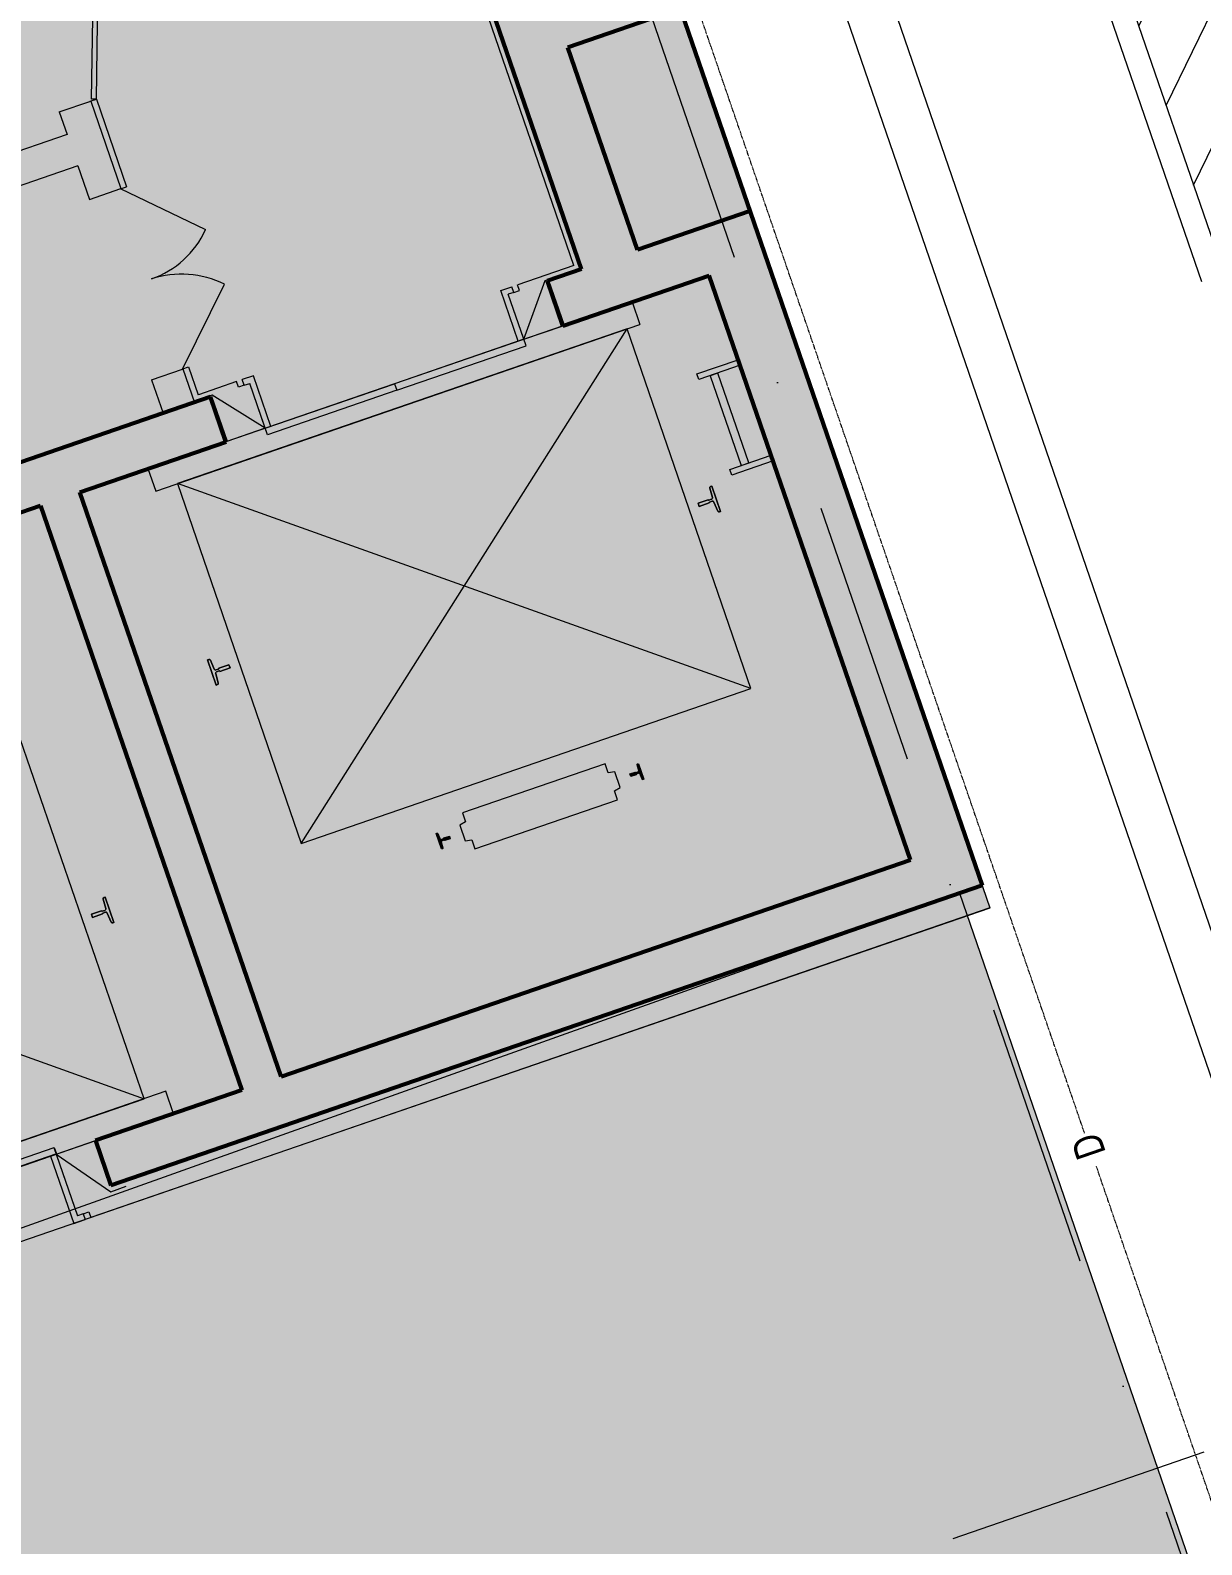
# Model space of a CAD drawing. Extents: x 760773 to 1075934, y 719259 to 1013331.
# Drawn here: x 1005563 to 1010490, y 858121 to 864490 of the extents above; entities that cross this region are included whole.
import ezdxf
from ezdxf.enums import TextEntityAlignment as Align

# ---------------------------------------------------------------- set-up
doc = ezdxf.new("R2010")
doc.units = 0
doc.header["$MEASUREMENT"] = 0
doc.linetypes.add('DGN Style 6', pattern=[3.707911, 0.001949, -0.779792, 1.364636, -0.779792, 0.001949, -0.779792])
doc.linetypes.add('DGN4', pattern=[1.116131, 0.558066, -0.279033, 0, -0.279033])
doc.layers.add('2', color=7, linetype='Continuous')
doc.layers.add('e-b-shell', color=253, linetype='Continuous')
for name, color, linetype, lineweight in [('27', 7, 'Continuous', 0), ('A-WALL', 2, 'Continuous', 0), ('AC-CD', 7, 'Continuous', 0), ('AC-CHW', 7, 'Continuous', 0), ('Border', 7, 'Continuous', 0), ('spare0', 7, 'Continuous', 0), ('spare5', 7, 'Continuous', 0)]:
    doc.layers.add(name, color=color, linetype=linetype, lineweight=lineweight)
doc.styles.add('Style-INTL_ENGINEERING', font='INTL_ENGINEERING.shx')

# ---------------------------------------------------------------- blocks, each defined once
blk = doc.blocks.new('15LBRA1')
at = {"layer": 'Border', "linetype": 'Continuous'}
h = blk.add_hatch(color=3, dxfattribs=at)
edge = h.paths.add_edge_path()
edge.add_line((5.25, -2.5), (5.5, -2.5))
edge.add_line((5.5, -2.5), (5.5, 2.5))
edge.add_line((5.5, 2.5), (5.25, 2.5))
edge.add_line((5.25, 2.5), (5.25, 2.5))
edge.add_arc((5.25, 2.25), 0.25, 90.0011, 176.0534)
edge.add_line((5, 2.27), (5, 2.27))
edge.add_line((5, 2.27), (4.88, 0.44))
edge.add_line((4.88, 0.44), (4.88, 0.44))
edge.add_arc((4.63, 0.44), 0.25, -90.0091, 0.0091, ccw=False)
edge.add_line((4.62, 0.19), (4.62, 0.19))
edge.add_line((4.62, 0.19), (4.1, 0.19))
edge.add_line((4.1, 0.19), (4.1, 0.19))
edge.add_arc((4.1, 0.29), 0.1, 180.0113, 269.9887, ccw=False)
edge.add_line((4, 0.29), (4, 0.29))
edge.add_line((4, 0.29), (4, 0.31))
edge.add_line((4, 0.31), (2, 0.31))
edge.add_line((2, 0.31), (2, -0.31))
edge.add_line((2, -0.31), (4, -0.31))
edge.add_line((4, -0.31), (4, -0.29))
edge.add_line((4, -0.29), (4, -0.29))
edge.add_arc((4.1, -0.29), 0.1, 90.0113, 179.9887, ccw=False)
edge.add_line((4.1, -0.19), (4.1, -0.19))
edge.add_line((4.1, -0.19), (4.62, -0.19))
edge.add_line((4.62, -0.19), (4.62, -0.19))
edge.add_arc((4.63, -0.44), 0.25, -0.0091, 90.0091, ccw=False)
edge.add_line((4.88, -0.44), (4.88, -0.44))
edge.add_line((4.88, -0.44), (5, -2.27))
edge.add_line((5, -2.27), (5, -2.27))
edge.add_arc((5.25, -2.25), 0.25, 183.9471, 269.9993)
at = {"color": 0, "linetype": 'ByBlock', "lineweight": -2, "flags": 128}
for points in [[(5.25, -2.5), (5.5, -2.5), (5.5, 2.5), (5.25, 2.5), (5.25, 2.5, 0.394174), (5, 2.27), (5, 2.27), (4.88, 0.44), (4.88, 0.44, -0.414307), (4.62, 0.19), (4.62, 0.19), (4.1, 0.19), (4.1, 0.19, -0.414098), (4, 0.29), (4, 0.29), (4, 0.31), (2, 0.31), (2, -0.31), (4, -0.31), (4, -0.29), (4, -0.29, -0.414098), (4.1, -0.19), (4.1, -0.19), (4.62, -0.19), (4.62, -0.19, -0.414307), (4.88, -0.44), (4.88, -0.44), (5, -2.27), (5, -2.27, 0.394174), (5.25, -2.5)], [(4, -0.29), (4, -0.31), (2, -0.31), (2, 0.31), (4, 0.31), (4, 0.29), (4, 0.29), (4, 0.29, 0.414098), (4.1, 0.19), (4.1, 0.19), (4.62, 0.19), (4.62, 0.19, 0.414307), (4.88, 0.44), (4.88, 0.44), (5, 2.27), (5, 2.27, -0.394174), (5.25, 2.5), (5.25, 2.5), (5.5, 2.5), (5.5, -2.5), (5.25, -2.5), (5.25, -2.5), (5.25, -2.5, -0.394174), (5, -2.27), (5, -2.27), (4.88, -0.44), (4.88, -0.44, 0.414307), (4.62, -0.19), (4.62, -0.19), (4.1, -0.19), (4.1, -0.19, 0.414098), (4, -0.29)]]:
    blk.add_lwpolyline(points, format="xyb", dxfattribs=at)
blk = doc.blocks.new('CAT2')
at = {"layer": 'e-b-shell', "lineweight": 0, "flags": 128}
for points in [[(-0.1657, -0.0835), (-0.1739, -0.0599), (0.0001, 0), (0.0083, -0.0236), (-0.1657, -0.0835)], [(0.0439, -0.4344), (-0.0863, -0.0561), (-0.1184, -0.0672), (0.0118, -0.4454), (0.0439, -0.4344)], [(-0.0273, -0.4853), (-0.0355, -0.4617), (0.1385, -0.4018), (0.1466, -0.4254), (-0.0273, -0.4853)]]:
    blk.add_lwpolyline(points, dxfattribs=at)

msp = doc.modelspace()

# ---------------------------------------------------------------- hatches: boundary and pattern name
at = {"layer": '27', "lineweight": 0, "true_color": 0x636466}
h = msp.add_hatch(dxfattribs=at)
h.set_pattern_fill('ANSI31', color=251, scale=2000)
h.set_pattern_definition([(244, (1013934.4, 889221.97), (224.6985, -109.5928), [])])
edge = h.paths.add_edge_path()
edge.add_line((1005121.19604, 879324.62599), (1004769.72059, 879203.60328))
edge.add_line((1004769.72059, 879203.60328), (1002743.02368, 885089.56704))
edge.add_line((1002743.02368, 885089.56704), (1003096.38844, 885211.23741))
edge.add_line((1003096.38844, 885211.23741), (1013698.24493, 888861.74935))
edge.add_line((1013698.24493, 888861.74935), (1022960.60677, 861961.8971))
edge.add_line((1022960.60677, 861961.8971), (1012358.75028, 858311.38516))
edge.add_line((1012358.75028, 858311.38516), (1011301.25383, 861382.57788))
edge.add_arc((1011303.14487, 861383.22902), 2, 108.999924295, 198.999999837, ccw=False)
edge.add_line((1011302.49374, 861385.12006), (1011957.73796, 861610.73777))
edge.add_line((1011957.73796, 861610.73777), (1011241.39249, 863691.23727))
edge.add_line((1011241.39249, 863691.23727), (1010586.12357, 863465.61009))
edge.add_arc((1010585.47244, 863467.50113), 2, 198.999999841, 289.000000007, ccw=False)
edge.add_line((1010583.5814, 863466.84999), (1007146.21362, 873449.69098))
edge.add_arc((1007148.10465, 873450.34212), 2, 108.999706651, 198.999999837, ccw=False)
edge.add_line((1007147.45353, 873452.23316), (1007802.699, 873677.84852))
edge.add_line((1007802.699, 873677.84852), (1007086.4192, 875757.99491))
edge.add_line((1007086.4192, 875757.99491), (1006431.19987, 875532.3848))
edge.add_arc((1006430.54874, 875534.27584), 2, 198.999999845, 289.000000003, ccw=False)
edge.add_line((1006428.6577, 875533.6247), (1005677.09098, 877716.33297))
edge.add_arc((1005678.98201, 877716.98411), 2, 108.999987576, 198.999999841, ccw=False)
edge.add_line((1005678.33088, 877718.87515), (1006333.57503, 877944.49364))
edge.add_line((1006333.57503, 877944.49364), (1005780.22221, 879551.5469))
edge.add_line((1005780.22221, 879551.5469), (1005123.08708, 879325.27712))
at = {"layer": 'spare0', "linetype": 'Continuous', "true_color": 0xffd2b6}
h = msp.add_hatch(color=254, dxfattribs=at)
edge = h.paths.add_edge_path()
edge.add_line((1008107.71673, 861370.5618), (1008107.97721, 861369.80536))
edge.add_line((1008107.97721, 861369.80536), (1008107.93851, 861369.56732))
edge.add_arc((1008109.12003, 861369.97404), 1.24956, 198.995735558, 289.004235558)
edge.add_line((1008109.52693, 861368.79259), (1008109.25453, 861368.553))
edge.add_line((1008109.25453, 861368.553), (1008121.35719, 861372.72027))
edge.add_line((1008121.35719, 861372.72027), (1008121.16178, 861372.79879))
edge.add_arc((1008120.34833, 861375.16192), 2.49922, 288.994853299, 375.547475521)
edge.add_line((1008122.75609, 861375.8318), (1008122.84504, 861375.77087))
edge.add_line((1008122.84504, 861375.77087), (1008115.76288, 861401.25346))
edge.add_line((1008115.76288, 861401.25346), (1008115.63145, 861401.44793))
edge.add_arc((1008118.03922, 861402.11781), 2.49922, 108.994864994, 195.547487216, ccw=False)
edge.add_line((1008117.22577, 861404.48094), (1008117.25075, 861404.30411))
edge.add_line((1008117.25075, 861404.30411), (1008121.03281, 861405.60638))
edge.add_line((1008121.03281, 861405.60638), (1008143.69235, 861339.79824))
edge.add_line((1008143.69235, 861339.79824), (1008139.91033, 861338.49597))
edge.add_line((1008139.91033, 861338.49597), (1008140.00644, 861338.32112))
edge.add_arc((1008139.19254, 861340.6841), 2.49922, 202.451877019, 289.005688133, ccw=False)
edge.add_line((1008136.88277, 861339.72963), (1008136.85967, 861339.98389))
edge.add_line((1008136.85967, 861339.98389), (1008126.75186, 861364.42464))
edge.add_line((1008126.75186, 861364.42464), (1008126.72621, 861364.30175))
edge.add_arc((1008124.41644, 861363.34726), 2.49922, 22.452509517, 109.005131739)
edge.add_line((1008123.60256, 861365.71024), (1008123.70126, 861365.91256))
edge.add_line((1008123.70126, 861365.91256), (1008111.59863, 861361.74528))
edge.add_line((1008111.59863, 861361.74528), (1008111.96772, 861361.70404))
edge.add_arc((1008112.37445, 861360.52252), 1.24956, 108.995742337, 199.004242334)
edge.add_line((1008111.19299, 861360.11562), (1008111.36309, 861359.97199))
edge.add_line((1008111.36309, 861359.97199), (1008111.62355, 861359.21555))
edge.add_line((1008111.62355, 861359.21555), (1008088.17473, 861351.14145))
edge.add_line((1008088.17473, 861351.14145), (1008084.26789, 861362.48774))
edge.add_line((1008084.26789, 861362.48774), (1008107.71673, 861370.5618))
h = msp.add_hatch(color=254, dxfattribs=at)
edge = h.paths.add_edge_path()
edge.add_line((1007306.04176, 861081.83152), (1007305.78131, 861082.58794))
edge.add_line((1007305.78131, 861082.58794), (1007305.46099, 861082.67984))
edge.add_arc((1007304.27948, 861082.27311), 1.24956, 18.995745895, 109.004245894)
edge.add_line((1007303.87257, 861083.45457), (1007303.74756, 861083.57987))
edge.add_line((1007303.74756, 861083.57987), (1007292.40132, 861079.67303))
edge.add_line((1007292.40132, 861079.67303), (1007292.23772, 861079.44837))
edge.add_arc((1007293.05118, 861077.08524), 2.49922, 108.994852824, 195.547475046)
edge.add_line((1007290.64341, 861076.41535), (1007290.91345, 861076.6224))
edge.add_line((1007290.91345, 861076.6224), (1007297.99563, 861051.13983))
edge.add_line((1007297.99563, 861051.13983), (1007297.76805, 861050.79923))
edge.add_arc((1007295.36029, 861050.12935), 2.49922, -71.005149868, 15.547472356, ccw=False)
edge.add_line((1007296.17374, 861047.76622), (1007295.75132, 861047.82873))
edge.add_line((1007295.75132, 861047.82873), (1007292.72566, 861046.78691))
edge.add_line((1007292.72566, 861046.78691), (1007270.06611, 861112.59503))
edge.add_line((1007270.06611, 861112.59503), (1007273.09177, 861113.63685))
edge.add_line((1007273.09177, 861113.63685), (1007273.39306, 861113.92604))
edge.add_arc((1007274.20696, 861111.56306), 2.49922, 22.451899467, 109.005710577, ccw=False)
edge.add_line((1007276.51674, 861112.51753), (1007276.89881, 861112.40943))
edge.add_line((1007276.89881, 861112.40943), (1007287.00663, 861087.96863))
edge.add_line((1007287.00663, 861087.96863), (1007286.67329, 861087.94541))
edge.add_arc((1007288.98306, 861088.8999), 2.49922, 202.452534706, 289.005156928)
edge.add_line((1007289.79694, 861086.53692), (1007290.05724, 861086.48076))
edge.add_line((1007290.05724, 861086.48076), (1007301.40347, 861090.38758))
edge.add_line((1007301.40347, 861090.38758), (1007301.43179, 861090.54312))
edge.add_arc((1007301.02506, 861091.72463), 1.24956, 288.995763095, 379.004263093)
edge.add_line((1007302.20651, 861092.13154), (1007302.3954, 861092.4213))
edge.add_line((1007302.3954, 861092.4213), (1007302.13492, 861093.17774))
edge.add_line((1007302.13492, 861093.17774), (1007325.58376, 861101.25181))
edge.add_line((1007325.58376, 861101.25181), (1007329.4906, 861089.90558))
edge.add_line((1007329.4906, 861089.90558), (1007306.04176, 861081.83152))
at = {"layer": 'spare5', "linetype": 'Continuous', "true_color": 0x7f7f7f}
for points in [[(1000853.0159, 857787.0766), (995228.9236, 874120.85805), (1003975.12629, 877132.41715), (1009599.23043, 860798.56524)], [(1001924.2535, 854983.13206), (1000947.59066, 857819.5669), (1009471.64821, 860860.39737), (1010480.86786, 857929.41067)]]:
    msp.add_hatch(color=8, dxfattribs=at).paths.add_polyline_path(points)

# ---------------------------------------------------------------- linework, layer by layer
at = {"layer": '2', "color": 1, "linetype": 'DGN4', "lineweight": 0, "ltscale": 2000}
for p, q in [((999439.03215, 889920.48493), (1020240.20923, 829509.48017)), ((986226.35232, 850153.06242), (1023739.7487, 863069.50716))]:
    msp.add_line(p, q, dxfattribs=at)
at = {"layer": 'A-WALL', "color": 2, "linetype": 'Continuous', "lineweight": 0, "ltscale": 0.001}
for p, q in [((1010489.80079, 863432.05324), (1007051.00997, 873419.02694)), ((1007178.1186, 873357.03189), (1010551.79582, 863559.16191))]:
    msp.add_line(p, q, dxfattribs=at)
at = {"layer": 'AC-CD', "color": 3, "linetype": 'DGN Style 6', "lineweight": 13}
for p, q in [((1009996.95901, 859852.27732), (1006156.92698, 871021.88087)), ((1011952.87199, 854167.76871), (1010046.64625, 859712.45836))]:
    msp.add_line(p, q, dxfattribs=at)
at = {"layer": 'AC-CHW', "color": 4, "linetype": 'Continuous', "lineweight": 13}
for p, q in [((1012640.74753, 854563.73953), (1008840.60448, 865617.38714)), ((1012417.88648, 854593.44619), (1008715.81218, 865361.83668))]:
    msp.add_line(p, q, dxfattribs=at)
at = {"layer": 'spare0', "color": 41, "linetype": 'Continuous', "lineweight": 13, "true_color": 0xffd291}
for p, q in [((1005821.12305, 864200.68188), (1005829.48957, 864800.29009)), ((1005841.1211, 864200.40283), (1005849.49233, 864800.34444)), ((1005841.1211, 864200.40283), (1005821.12305, 864200.68188))]:
    msp.add_line(p, q, dxfattribs=at)
at = {"layer": 'spare0', "color": 1, "linetype": 'Continuous', "lineweight": 53}
for p, q in [((1008264.27386, 864675.5621), (1009566.67407, 860893.11724)), ((1007880.81438, 863485.49767), (1007506.41746, 864572.84685)), ((1008296.95046, 864580.63987), (1007824.18824, 864417.85716)), ((1008117.19439, 863566.88865), (1007824.18824, 864417.85716)), ((1008589.97876, 863729.67899), (1008117.19439, 863566.88865)), ((1007880.81438, 863485.49767), (1007738.2856, 863436.4218)), ((1007803.4037, 863247.30403), (1007738.28971, 863436.40986)), ((1007803.86765, 863247.49479), (1007738.75468, 863436.59767)), ((1007803.39852, 863247.31909), (1008418.70764, 863459.18476)), ((1009265.1791, 861000.82706), (1008418.70764, 863459.18476)), ((1006321.43692, 862948.56584), (1000529.38715, 860954.23233)), ((1006386.07244, 862759.31147), (1006320.95945, 862948.41434)), ((1006386.55548, 862759.44677), (1006321.44148, 862948.5526)), ((1005771.24915, 862547.60031), (1006386.54986, 862759.46309)), ((1006617.7222, 860089.25043), (1005771.24915, 862547.60031)), ((1005605.75964, 862490.61938), (1000145.37014, 860610.47646)), ((1005605.75964, 862490.61938), (1006452.23297, 860032.26868)), ((1006617.7222, 860089.25043), (1009265.1791, 861000.82706)), ((1009566.67407, 860893.11724), (1005902.50675, 859631.46293)), ((1006452.23297, 860032.26868), (1005837.39376, 859820.56582)), ((1005837.39376, 859820.56582), (1005902.50675, 859631.46293)), ((1005837.40249, 859820.54047), (1005902.51546, 859631.4376))]:
    msp.add_line(p, q, dxfattribs=at)
at = {"layer": 'spare0', "color": 40, "linetype": 'Continuous', "lineweight": 0, "true_color": 0xffa824}
for p, q in [((1007849.03745, 863500.99619), (1007474.6404, 864588.34576)), ((1005815.18179, 864191.47121), (1005841.12134, 864200.40296)), ((1005841.12134, 864200.40296), (1005967.93756, 863832.09874)), ((1005941.9981, 863823.16702), (1005967.93756, 863832.09874)), ((1007738.2856, 863436.42179), (1007736.71565, 863440.98129)), ((1006205.34293, 863065.82824), (1006228.98088, 863073.96748)), ((1006228.98088, 863073.96748), (1006269.24362, 862957.03499)), ((1006430.77252, 863012.65304), (1006270.01851, 862957.3018))]:
    msp.add_line(p, q, dxfattribs=at)
at = {"layer": 'spare0', "color": 6, "linetype": 'Continuous', "lineweight": 13}
for p, q in [((1005685.11069, 864146.68445), (1005817.48337, 864192.26376)), ((1005817.48337, 864192.26376), (1005944.29959, 863823.95954)), ((1005685.11069, 864146.68445), (1005717.66726, 864052.1325)), ((1005717.66726, 864052.1325), (1004720.91947, 863708.91955)), ((1005763.24645, 863919.75978), (1004766.49862, 863576.54681)), ((1005763.24645, 863919.75978), (1005811.92692, 863778.38023)), ((1005811.92692, 863778.38023), (1005944.29959, 863823.95954)), ((1006072.97024, 863020.24895), (1006203.04494, 863065.03701)), ((1006205.34293, 863065.82824), (1006253.74627, 862925.25352)), ((1006072.97024, 863020.24895), (1006121.37355, 862879.67433))]:
    msp.add_line(p, q, dxfattribs=at)
at = {"layer": 'spare0', "color": 21, "linetype": 'Continuous', "lineweight": 0, "true_color": 0xffa848}
for p, q in [((1005941.71968, 863823.97649), (1006300.25464, 863651.56198)), ((1007849.03745, 863500.99619), (1007613.3954, 863419.85858)), ((1006203.04494, 863065.03701), (1006379.42378, 863421.6383)), ((1007648.02267, 863163.36474), (1007573.59203, 863379.52826)), ((1007638.64637, 863190.5957), (1007573.59203, 863379.52826)), ((1007597.23001, 863387.66742), (1007620.86799, 863395.80659)), ((1007620.86799, 863395.80659), (1007612.67204, 863419.6095)), ((1006438.96906, 862988.84841), (1006430.77252, 863012.65304)), ((1006462.60704, 862996.98758), (1006438.96906, 862988.84841)), ((1006560.67569, 862788.96323), (1006486.24502, 863005.12675)), ((1006551.29935, 862816.19418), (1006486.24502, 863005.12675)), ((1009599.23043, 860798.56524), (1005817.36628, 859496.38525)), ((1005662.79923, 859790.88871), (1005761.65148, 859503.79943)), ((1005672.17557, 859763.65777), (1005761.65148, 859503.79943)), ((1005785.28945, 859511.93859), (1005808.92743, 859520.07775)), ((1005808.92743, 859520.07775), (1005817.11515, 859496.29878))]:
    msp.add_line(p, q, dxfattribs=at)
at = {"layer": 'spare0', "color": 254, "linetype": 'Continuous', "lineweight": 0, "true_color": 0xffd2b6}
for p, q in [((1007541.75767, 863395.19326), (1007589.03363, 863411.47159)), ((1007615.00539, 863182.46522), (1007541.75767, 863395.19326)), ((1007597.23001, 863387.66742), (1007573.59203, 863379.52826)), ((1007597.23001, 863387.66742), (1007589.03363, 863411.47159)), ((1008094.32283, 863347.49913), (1008126.87904, 863252.94907)), ((1006090.51567, 862551.77291), (1008126.87904, 863252.94907)), ((1006702.88675, 861070.44959), (1008073.02958, 863234.40341)), ((1007638.64637, 863190.5957), (1007803.86765, 863247.49479)), ((1006501.68661, 863037.07007), (1006454.41066, 863020.79174)), ((1006462.60704, 862996.98758), (1006454.41066, 863020.79174)), ((1006462.60704, 862996.98758), (1006486.24502, 863005.12675)), ((1006574.93435, 862824.34204), (1006501.68661, 863037.07007)), ((1006551.29935, 862816.19418), (1006386.07244, 862759.31147)), ((1006057.81294, 862646.74849), (1006090.51567, 862551.77291)), ((1008593.92795, 861721.57413), (1006181.98838, 862583.27887)), ((1003629.55443, 860858.28038), (1006041.494, 859996.57564)), ((1006132.96671, 860028.0816), (1004096.60333, 859326.90544)), ((1006165.66943, 859933.10602), (1006132.96671, 860028.0816)), ((1005672.17557, 859763.65777), (1005837.40249, 859820.54047)), ((1005648.54057, 859755.5099), (1005746.20989, 859471.8561)), ((1005746.20989, 859471.8561), (1005793.48584, 859488.13442)), ((1005785.28945, 859511.93859), (1005761.65148, 859503.79943)), ((1005785.28945, 859511.93859), (1005793.48584, 859488.13442))]:
    msp.add_line(p, q, dxfattribs=at)
at = {"layer": 'spare0', "color": 1, "linetype": 'Continuous', "lineweight": 0}
for p, q in [((1007804.10877, 863247.57356), (1006385.82866, 862759.22787)), ((1007804.12707, 863247.5531), (1006385.84695, 862759.20741)), ((1004420.08977, 859332.52755), (1005838.36988, 859820.87323))]:
    msp.add_line(p, q, dxfattribs=at)
at = {"layer": 'spare0', "color": 254, "linetype": 'Continuous', "lineweight": 13, "true_color": 0xffd2b6, "flags": 128}
for points in [[(1007638.64637, 863190.5957), (1007729.07331, 863438.32523), (1007793.97626, 863459.82009)], [(1006551.29935, 862816.19418), (1006327.52491, 862955.7361), (1006263.14704, 862932.71626)], [(1005672.17557, 859763.65777), (1005902.51923, 859605.03737), (1005966.89709, 859628.05721)]]:
    msp.add_lwpolyline(points, dxfattribs=at)
at = {"layer": 'spare0', "color": 254, "linetype": 'Continuous', "lineweight": 0, "true_color": 0xffd2b6, "flags": 128}
for points in [[(1008593.92795, 861721.57413), (1008073.02958, 863234.40341), (1006181.98838, 862583.27887), (1006702.88675, 861070.44959), (1008593.92795, 861721.57413)], [(1007638.88618, 863190.67828), (1007095.2127, 863003.47754), (1007104.58898, 862976.24656), (1007648.26248, 863163.44732), (1007638.88618, 863190.67828)], [(1006551.05568, 862816.11027), (1007094.72915, 863003.31103), (1007104.10552, 862976.08009), (1006560.43202, 862788.87933), (1006551.05568, 862816.11027)], [(1003629.55443, 860858.28038), (1004150.4528, 859345.4511), (1006041.494, 859996.57564), (1005520.59563, 861509.40492), (1003629.55443, 860858.28038)], [(1007432.87599, 861047.66314), (1008032.71294, 861254.20355), (1008019.69021, 861292.02433), (1008043.84561, 861305.41826), (1008021.18606, 861371.22637), (1007993.90523, 861366.9094), (1007980.88248, 861404.73015), (1007381.04552, 861198.18974), (1007394.06825, 861160.36896), (1007369.15643, 861146.71458), (1007391.81598, 861080.90646), (1007419.85328, 861085.48387), (1007432.87599, 861047.66314)], [(1005673.14286, 859763.99083), (1005129.46939, 859576.79008), (1005120.09302, 859604.02102), (1005663.76652, 859791.22178), (1005673.14286, 859763.99083)]]:
    msp.add_lwpolyline(points, dxfattribs=at)
for points in [[(1008107.71673, 861370.5618), (1008107.97721, 861369.80536), (1008107.93851, 861369.56732, 0.4142570146), (1008109.52693, 861368.79259), (1008109.25453, 861368.553), (1008121.35719, 861372.72027), (1008121.16178, 861372.79879, 0.3966985442), (1008122.75609, 861375.8318), (1008122.84504, 861375.77087), (1008115.76288, 861401.25346), (1008115.63145, 861401.44793, -0.3966985442), (1008117.22577, 861404.48094), (1008117.25075, 861404.30411), (1008121.03281, 861405.60638), (1008143.69235, 861339.79824), (1008139.91033, 861338.49597), (1008140.00644, 861338.32112, -0.3967045481), (1008136.88277, 861339.72963), (1008136.85967, 861339.98389), (1008126.75186, 861364.42464), (1008126.72621, 861364.30175, 0.3966985442), (1008123.60256, 861365.71024), (1008123.70126, 861365.91256), (1008111.59863, 861361.74528), (1008111.96772, 861361.70404, 0.4142570146), (1008111.19299, 861360.11562), (1008111.36309, 861359.97199), (1008111.62355, 861359.21555), (1008088.17473, 861351.14145), (1008084.26789, 861362.48774), (1008107.71673, 861370.5618)], [(1008107.71673, 861370.5618), (1008107.97721, 861369.80536), (1008107.93851, 861369.56732, 0.4142570146), (1008109.52693, 861368.79259), (1008109.25453, 861368.553), (1008121.35719, 861372.72027), (1008121.16178, 861372.79879, 0.3966985442), (1008122.75609, 861375.8318), (1008122.84504, 861375.77087), (1008115.76288, 861401.25346), (1008115.63145, 861401.44793, -0.3966985442), (1008117.22577, 861404.48094), (1008117.25075, 861404.30411), (1008121.03281, 861405.60638), (1008143.69235, 861339.79824), (1008139.91033, 861338.49597), (1008139.91033, 861338.49597), (1008140.00644, 861338.32112, -0.3967045481), (1008136.88277, 861339.72963), (1008136.85967, 861339.98389), (1008126.75186, 861364.42464), (1008126.72621, 861364.30175, 0.3966985442), (1008123.60256, 861365.71024), (1008123.70126, 861365.91256), (1008111.59863, 861361.74528), (1008111.96772, 861361.70404, 0.4142570146), (1008111.19299, 861360.11562), (1008111.36309, 861359.97199), (1008111.62355, 861359.21555), (1008088.17473, 861351.14145), (1008084.26789, 861362.48774), (1008107.71673, 861370.5618)], [(1007306.04176, 861081.83152), (1007305.78131, 861082.58794), (1007305.46099, 861082.67984, 0.4142570146), (1007303.87257, 861083.45457), (1007303.74756, 861083.57987), (1007292.40132, 861079.67303), (1007292.23772, 861079.44837, 0.3966985442), (1007290.64341, 861076.41535), (1007290.91345, 861076.6224), (1007297.99563, 861051.13983), (1007297.76805, 861050.79923, -0.3966985442), (1007296.17374, 861047.76622), (1007295.75132, 861047.82873), (1007292.72566, 861046.78691), (1007270.06611, 861112.59503), (1007273.09177, 861113.63685), (1007273.39306, 861113.92604, -0.3967045481), (1007276.51674, 861112.51753), (1007276.89881, 861112.40943), (1007287.00663, 861087.96863), (1007286.67329, 861087.94541, 0.3966985442), (1007289.79694, 861086.53692), (1007290.05724, 861086.48076), (1007301.40347, 861090.38758), (1007301.43179, 861090.54312, 0.4142570146), (1007302.20651, 861092.13154), (1007302.3954, 861092.4213), (1007302.13492, 861093.17774), (1007325.58376, 861101.25181), (1007329.4906, 861089.90558), (1007306.04176, 861081.83152)], [(1007306.04176, 861081.83152), (1007305.78131, 861082.58794), (1007305.46099, 861082.67984, 0.4142570146), (1007303.87257, 861083.45457), (1007303.74756, 861083.57987), (1007292.40132, 861079.67303), (1007292.23772, 861079.44837, 0.3966985442), (1007290.64341, 861076.41535), (1007290.91345, 861076.6224), (1007297.99563, 861051.13983), (1007297.76805, 861050.79923, -0.3966985442), (1007296.17374, 861047.76622), (1007295.75132, 861047.82873), (1007292.72566, 861046.78691), (1007270.06611, 861112.59503), (1007273.09177, 861113.63685), (1007273.09177, 861113.63685), (1007273.39306, 861113.92604, -0.3967045481), (1007276.51674, 861112.51753), (1007276.89881, 861112.40943), (1007287.00663, 861087.96863), (1007286.67329, 861087.94541, 0.3966985442), (1007289.79694, 861086.53692), (1007290.05724, 861086.48076), (1007301.40347, 861090.38758), (1007301.43179, 861090.54312, 0.4142570146), (1007302.20651, 861092.13154), (1007302.3954, 861092.4213), (1007302.13492, 861093.17774), (1007325.58376, 861101.25181), (1007329.4906, 861089.90558), (1007306.04176, 861081.83152)]]:
    msp.add_lwpolyline(points, format="xyb", dxfattribs=at)
at = {"layer": 'spare0', "color": 21, "linetype": 'Continuous', "lineweight": 0, "true_color": 0xffa848}
for centre, major_axis, ratio, start_param, end_param in [((1005946.18016, 863808.06625), (-387.63709, 0), 0.9919272318, 1.902409924, 2.7223984787), ((1006198.16057, 863098.11019), (-386.33151, 0), 0.948296099, 4.2240141193, 5.0440021897)]:
    msp.add_ellipse(centre, major_axis=major_axis, ratio=ratio, start_param=start_param, end_param=end_param, dxfattribs=at)
at = {"layer": 'spare5', "color": 8, "linetype": 'Continuous', "lineweight": 13, "true_color": 0x7f7f7f, "flags": 128}
for points in [[(1000853.0159, 857787.0766), (995228.8534, 874120.8305), (1003975.05609, 877132.38959), (1009599.21859, 860798.63569), (1000853.0159, 857787.0766)], [(1001924.2535, 854983.13206), (1000947.59066, 857819.5669), (1009471.64821, 860860.39737), (1010480.86786, 857929.41067), (1001924.2535, 854983.13206)]]:
    msp.add_lwpolyline(points, dxfattribs=at)

# ---------------------------------------------------------------- block references
at = {"color": 7, "linetype": 'Continuous', "lineweight": 0, "xscale": 999.9999999999975, "yscale": 999.9999999999975, "zscale": 999.9999999999975}
msp.add_blockref('CAT2', (1008540.65823, 863104.56493), dxfattribs=at)
at = {"layer": 'spare0', "color": 254, "linetype": 'Continuous', "lineweight": 0, "true_color": 0xffd2b6, "xscale": 22.49100000000001, "yscale": 22.49100000000001, "zscale": 1000, "rotation": 18.99980405733769}
msp.add_blockref('15LBRA1', (1008331.15823, 862479.56493), dxfattribs=at)
at = {"layer": 'spare0', "color": 254, "linetype": 'Continuous', "lineweight": 0, "true_color": 0xffd2b6, "extrusion": (0, 0, -1), "zscale": -1000}
for p, xscale, yscale, rotation in [((-1006443.55823, 861829.56493), 22.49100000000007, 22.49100000000007, 341.0000000000032), ((-1005779.95823, 860750.86493), 22.49100000000011, 22.49100000000011, 161.0000000000035)]:
    msp.add_blockref('15LBRA1', p, dxfattribs=dict(at, xscale=xscale, yscale=yscale, rotation=rotation))

# ---------------------------------------------------------------- texts
at = {"layer": 'AC-CD', "color": 3, "linetype": 'Continuous', "lineweight": 13, "style": 'Style-INTL_ENGINEERING', "width": 0.799998}
msp.add_text('D', height=125.6848, rotation=108.972458347, dxfattribs=at).set_placement((1010028.41528, 859750.11661), align=Align.MIDDLE_LEFT)

doc.saveas('drawing.dxf')
